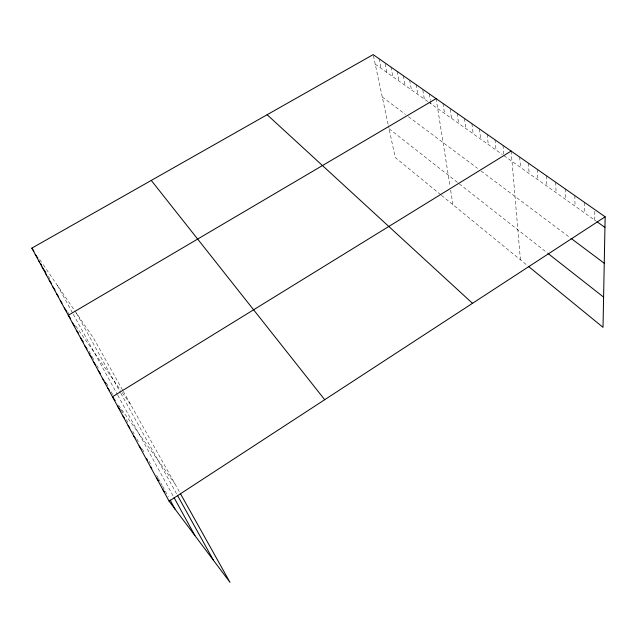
<?xml version="1.0" encoding="UTF-8"?>
<svg xmlns="http://www.w3.org/2000/svg" width="637" height="637" viewBox="0 0 637 637"><rect width="100%" height="100%" fill="white"/><g stroke="black" fill="none" stroke-linecap="round" stroke-linejoin="round"><path stroke-width="0.48" stroke-dasharray="3.19 2.39" d="M594.759 220.155L594.831 209.597M375.217 64.178L428.016 101.689M428.757 102.215L502.37 154.52M503.955 155.643L596.328 221.27M382.264 97.039L405.435 114.389M408.444 116.643L477.487 168.335M481.102 171.05L570.25 237.792M389.056 128.706L547.207 252.849M440.7 194.683L395.227 157.514L388.435 125.815M441.457 195.304L528.041 266.059M118.458 405.116L175 483.921M75.747 325.985L120.704 390.354M122.336 392.695L130.8 404.821M39.661 259.522L41.7 262.492M43.268 264.785L74.322 310.092M74.84 310.832L93.52 338.096L122.845 390.585M123.283 391.365L180.024 492.911M76.376 313.078L120.401 392.464M120.863 393.3L176.99 494.503M57.418 285.424L72.793 313.404M73.255 314.232L117.28 394.335M117.726 395.147L173.646 496.884M48.356 276.267L49.686 278.719M67.626 311.692L68.923 314.081M89.132 351.21L90.414 353.575M92.158 356.776L94.34 360.789M96.999 365.678L98.337 368.138M106.554 383.227L107.948 385.791M111.244 391.859L112.669 394.47M121.237 410.228L123.092 413.636M126.397 419.703L127.822 422.315M132.759 431.4L134.096 433.853M136.82 438.861L139.089 443.034M142.33 448.989L144.655 453.257M148.915 461.1L151.717 466.244M156.654 475.321L158.032 477.854M158.494 478.698L160.333 482.082M160.795 482.926L162.172 485.458M162.634 486.302L168.279 496.685M373.37 55.57L388.228 124.852M378.999 58.692L381.014 68.294M385.13 63.804L386.898 72.475M390.959 67.052L392.886 76.727M397.09 71.336L398.969 81.05M403.317 75.692L405.156 85.446M409.655 80.127L411.446 89.913M416.104 84.633L417.84 94.459M422.809 90.112L424.346 99.077M429.322 93.878L430.365 100.176M430.516 101.076L430.962 103.783M436.114 98.624L450.056 186.474M450.654 190.192L452.955 204.692M443.018 103.449L444.538 113.426M450.184 109.277L451.506 118.378M457.207 113.37L458.6 123.419M464.484 118.466L465.822 128.547M471.906 123.65L473.172 133.77M479.462 128.937L480.656 139.089M487.162 134.319L488.276 144.503M495.005 139.798L496.048 150.021M502.991 145.387L503.867 154.711M511.137 151.08L520.429 259.84M519.696 157.06L520.485 167.388M528.423 163.168L529.124 173.519M537.333 169.394L537.931 179.777M546.419 175.748L546.92 186.163M555.703 182.238L556.093 192.685M565.17 188.863L565.457 199.341M574.853 195.631L575.02 206.133M584.734 202.542L584.782 213.069"/><path stroke-width="0.96" d="M180.494 493.747L230.021 582.385L169.1 501.184L31.85 248.127L373.163 54.615L605.15 216.811L603.016 327.338L528.742 266.632M169.1 501.184L605.15 216.811M511.137 151.08L112.47 396.771L115.193 400.562M436.114 98.624L68.27 315.275L70.428 318.357M597.108 221.827L604.943 227.393M571.015 238.365L604.258 263.256M547.963 253.446L603.605 297.113M267.126 114.732L472.495 303.323M151.28 180.414L324.703 399.71M162.817 489.598L164.601 491.979M156.686 478.283L158.302 480.473M150.698 467.247L151.781 468.713M146.478 458.68L147.561 460.161M139.137 445.94L141.31 448.91M133.563 435.652L135.195 437.89M128.109 425.604L129.741 427.849M122.782 415.778L124.414 418.031M117.566 406.167L120.289 409.949M107.629 387.845L109.261 390.131M102.891 379.111L103.982 380.639M105.065 382.16L106.156 383.689M98.249 370.551L100.423 373.608M89.252 353.957L91.417 357.031M93.703 362.174L95.876 365.232M84.888 345.915L87.054 348.988M80.612 338.024L83.312 341.87M72.307 322.712L74.999 326.566M76.416 330.292L78.574 333.374M64.321 307.99L66.463 311.071M60.435 300.831L62.044 303.14M52.895 286.921L55.029 290.002M56.629 293.808L58.23 296.125M45.625 273.52L46.684 275.057M49.224 280.153L51.35 283.234M38.61 260.597L39.669 262.125M40.728 263.662L41.779 265.199M42.082 266.999L45.792 272.381M31.85 248.127L33.952 251.193M35.202 254.306L37.838 258.144M177.436 495.315L213.562 560.449M174.092 497.696L194.946 535.629M170.095 500.021L175.024 509.074"/></g></svg>
